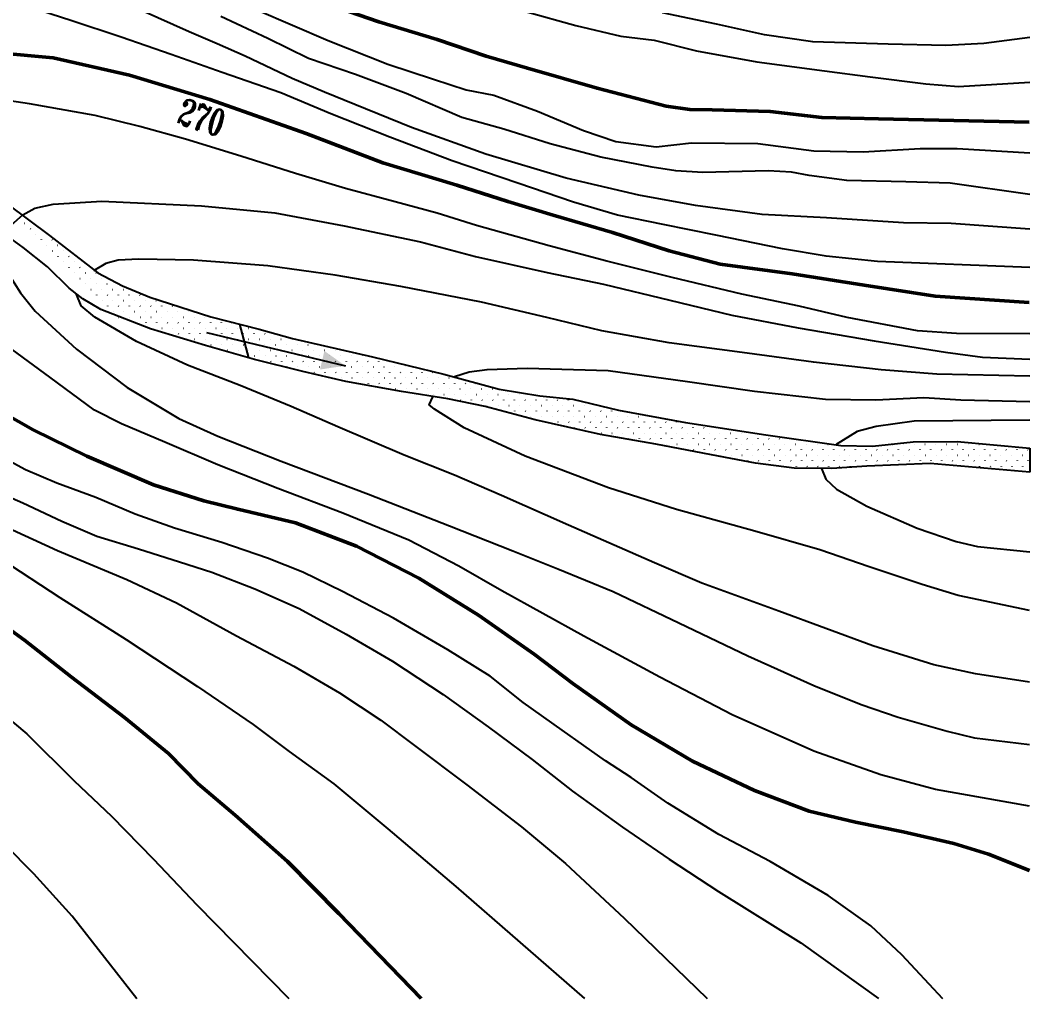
# Model space of a CAD drawing. Header units: millimetres. Extents: x 2268 to 10992, y 389 to 3530.
# Drawn here: x 2819.6 to 3118.2, y 1040.2 to 1329.6 of the extents above; entities that cross this region are included whole.
import ezdxf
from ezdxf.enums import TextEntityAlignment as Align

# ---------------------------------------------------------------- set-up
doc = ezdxf.new("R2010")
doc.units = ezdxf.units.MM
doc.layers.get('0').update_dxf_attribs({"true_color": 0xd9d9d9})
doc.layers.add('fiume', color=4, linetype='Continuous')
doc.layers.add('linee rosse', color=7, linetype='Continuous', lineweight=50, true_color=0xffc2c2)
doc.styles.add('TRIPLEX', font='romant', dxfattribs={"width": 0.86, "height": 10})

# ---------------------------------------------------------------- blocks, each defined once
blk = doc.blocks.new('B01C419F8')
at = {"layer": 'fiume', "linetype": 'Continuous'}
for p, q in [((362.39, 296.77), (362.41, 296.79)), ((363.55, 296.8), (363.57, 296.82)), ((364.71, 296.83), (364.73, 296.84)), ((362.39, 295.64), (362.41, 295.66)), ((362.97, 296.22), (362.99, 296.24)), ((363.55, 295.67), (363.57, 295.68)), ((364.13, 296.25), (364.15, 296.26)), ((362.39, 294.51), (362.41, 294.52)), ((362.97, 295.09), (362.99, 295.1)), ((363.55, 294.54), (363.57, 294.55)), ((364.13, 295.12), (364.15, 295.13)), ((362.97, 293.96), (362.99, 293.97)), ((364.13, 293.99), (364.15, 294)), ((361.81, 292.8), (361.83, 292.81)), ((362.39, 293.38), (362.41, 293.39)), ((362.97, 292.83), (362.99, 292.84)), ((363.55, 293.41), (363.57, 293.42)), ((364.13, 292.86), (364.15, 292.87)), ((361.81, 291.67), (361.83, 291.68)), ((362.39, 292.25), (362.41, 292.26)), ((362.97, 291.7), (362.99, 291.71)), ((363.55, 292.28), (363.57, 292.29)), ((364.13, 291.72), (364.15, 291.74)), ((361.81, 290.54), (361.83, 290.55)), ((362.39, 291.12), (362.41, 291.13)), ((362.97, 290.56), (362.99, 290.58)), ((363.55, 291.14), (363.57, 291.16)), ((361.81, 289.4), (361.83, 289.42)), ((362.39, 289.98), (362.41, 290)), ((362.97, 289.43), (362.99, 289.45)), ((363.55, 290.01), (363.57, 290.03)), ((361.81, 288.27), (361.83, 288.29)), ((362.39, 288.85), (362.41, 288.87)), ((362.97, 288.3), (362.99, 288.32)), ((363.55, 288.88), (363.57, 288.9)), ((361.81, 287.14), (361.83, 287.16)), ((362.39, 287.72), (362.41, 287.74)), ((362.97, 287.17), (362.99, 287.18)), ((363.55, 287.75), (363.57, 287.76)), ((362.39, 286.59), (362.41, 286.6)), ((362.97, 286.04), (362.99, 286.05)), ((363.55, 286.62), (363.57, 286.63)), ((361.81, 286.01), (361.83, 286.02)), ((362.39, 285.46), (362.41, 285.47)), ((363.55, 285.49), (363.57, 285.5)), ((361.81, 284.88), (361.83, 284.89)), ((362.39, 284.33), (362.41, 284.34)), ((362.97, 284.91), (362.99, 284.92)), ((363.55, 284.36), (363.57, 284.37)), ((361.81, 283.75), (361.83, 283.76)), ((362.39, 283.2), (362.41, 283.21)), ((362.97, 283.78), (362.99, 283.79)), ((363.55, 283.22), (363.57, 283.24)), ((361.81, 282.62), (361.83, 282.63)), ((362.39, 282.06), (362.41, 282.08)), ((362.97, 282.64), (362.99, 282.66)), ((363.55, 282.09), (363.57, 282.11)), ((362.39, 280.93), (362.41, 280.95)), ((362.97, 281.51), (362.99, 281.53)), ((363.55, 280.96), (363.57, 280.98)), ((362.39, 279.8), (362.41, 279.82)), ((362.97, 280.38), (362.99, 280.4)), ((363.55, 279.83), (363.57, 279.84)), ((362.39, 278.67), (362.41, 278.68)), ((362.97, 279.25), (362.99, 279.26)), ((363.55, 278.7), (363.57, 278.71)), ((364.13, 279.28), (364.15, 279.29)), ((362.97, 278.12), (362.99, 278.13)), ((363.55, 277.57), (363.57, 277.58)), ((364.13, 278.15), (364.15, 278.16)), ((362.39, 277.54), (362.41, 277.55)), ((362.97, 276.99), (362.99, 277)), ((364.13, 277.02), (364.15, 277.03)), ((361.81, 275.83), (361.83, 275.84)), ((362.39, 276.41), (362.41, 276.42)), ((362.97, 275.86), (362.99, 275.87)), ((363.55, 276.44), (363.57, 276.45)), ((364.13, 275.88), (364.15, 275.9)), ((361.81, 274.7), (361.83, 274.71)), ((362.39, 275.28), (362.41, 275.29)), ((362.97, 274.73), (362.99, 274.74)), ((363.55, 275.3), (363.57, 275.32)), ((364.13, 274.75), (364.15, 274.77)), ((361.81, 273.57), (361.83, 273.58)), ((362.39, 274.15), (362.41, 274.16)), ((362.97, 273.59), (362.99, 273.61)), ((363.55, 274.17), (363.57, 274.19)), ((364.13, 273.62), (364.15, 273.64)), ((361.81, 272.43), (361.83, 272.45)), ((362.39, 273.01), (362.41, 273.03)), ((362.97, 272.46), (362.99, 272.48)), ((363.55, 273.04), (363.57, 273.06)), ((364.13, 272.49), (364.15, 272.5)), ((361.23, 271.85), (361.25, 271.87)), ((361.81, 271.3), (361.83, 271.32)), ((362.39, 271.88), (362.41, 271.9)), ((362.97, 271.33), (362.99, 271.35)), ((363.55, 271.91), (363.57, 271.92)), ((364.13, 271.36), (364.15, 271.37)), ((361.23, 270.72), (361.25, 270.74)), ((361.81, 270.17), (361.83, 270.19)), ((362.39, 270.75), (362.41, 270.77)), ((362.97, 270.2), (362.99, 270.21)), ((363.55, 270.78), (363.57, 270.79)), ((361.23, 269.59), (361.25, 269.61)), ((362.39, 269.62), (362.41, 269.63)), ((362.97, 269.07), (362.99, 269.08)), ((363.55, 269.65), (363.57, 269.66)), ((361.23, 268.46), (361.25, 268.47)), ((361.81, 269.04), (361.83, 269.05)), ((362.39, 268.49), (362.41, 268.5)), ((363.55, 268.52), (363.57, 268.53)), ((360.65, 267.88), (360.67, 267.89)), ((361.23, 267.33), (361.25, 267.34)), ((361.81, 267.91), (361.83, 267.92)), ((362.39, 267.36), (362.41, 267.37)), ((362.97, 267.94), (362.99, 267.95)), ((363.55, 267.39), (363.57, 267.4)), ((360.65, 266.75), (360.67, 266.76)), ((361.23, 266.2), (361.25, 266.21)), ((361.81, 266.78), (361.83, 266.79)), ((362.39, 266.23), (362.41, 266.24)), ((362.97, 266.81), (362.99, 266.82)), ((360.65, 265.62), (360.67, 265.63)), ((361.23, 265.07), (361.25, 265.08)), ((361.81, 265.65), (361.83, 265.66)), ((362.39, 265.09), (362.41, 265.11)), ((362.97, 265.67), (362.99, 265.69)), ((360.07, 263.91), (360.09, 263.92)), ((360.65, 264.49), (360.67, 264.5)), ((361.23, 263.93), (361.25, 263.95)), ((361.81, 264.51), (361.83, 264.53)), ((362.39, 263.96), (362.41, 263.98)), ((362.97, 264.54), (362.99, 264.56)), ((360.07, 262.78), (360.09, 262.79)), ((360.65, 263.35), (360.67, 263.37)), ((361.23, 262.8), (361.25, 262.82)), ((361.81, 263.38), (361.83, 263.4)), ((362.39, 262.83), (362.41, 262.85)), ((360.65, 262.22), (360.67, 262.24)), ((361.23, 261.67), (361.25, 261.69)), ((361.81, 262.25), (361.83, 262.27)), ((362.39, 261.7), (362.41, 261.71)), ((360.07, 261.64), (360.09, 261.66)), ((360.65, 261.09), (360.67, 261.11)), ((361.81, 261.12), (361.83, 261.13)), ((359.49, 259.93), (359.51, 259.95)), ((360.07, 260.51), (360.09, 260.53)), ((360.65, 259.96), (360.67, 259.97)), ((361.23, 260.54), (361.25, 260.55)), ((361.81, 259.99), (361.83, 260)), ((359.49, 258.8), (359.51, 258.82)), ((360.07, 259.38), (360.09, 259.4)), ((360.65, 258.83), (360.67, 258.84)), ((361.23, 259.41), (361.25, 259.42)), ((361.81, 258.86), (361.83, 258.87)), ((359.49, 257.67), (359.51, 257.68)), ((360.07, 258.25), (360.09, 258.26)), ((360.65, 257.7), (360.67, 257.71)), ((361.23, 258.28), (361.25, 258.29)), ((358.91, 257.09), (358.93, 257.1)), ((359.49, 256.54), (359.51, 256.55)), ((360.07, 257.12), (360.09, 257.13)), ((360.65, 256.57), (360.67, 256.58)), ((361.23, 257.15), (361.25, 257.16)), ((358.91, 255.96), (358.93, 255.97)), ((359.49, 255.41), (359.51, 255.42)), ((360.07, 255.99), (360.09, 256)), ((360.65, 255.44), (360.67, 255.45)), ((361.23, 256.02), (361.25, 256.03)), ((358.33, 254.25), (358.35, 254.26)), ((358.91, 254.83), (358.93, 254.84)), ((359.49, 254.28), (359.51, 254.29)), ((360.07, 254.86), (360.09, 254.87)), ((360.65, 254.3), (360.67, 254.32)), ((361.23, 254.88), (361.25, 254.9)), ((358.91, 253.7), (358.93, 253.71)), ((360.07, 253.72), (360.09, 253.74)), ((358.33, 253.12), (358.35, 253.13)), ((358.91, 252.56), (358.93, 252.58)), ((359.49, 253.14), (359.51, 253.16)), ((360.07, 252.59), (360.09, 252.61)), ((360.65, 253.17), (360.67, 253.19)), ((357.75, 251.4), (357.77, 251.42)), ((358.33, 251.98), (358.35, 252)), ((358.91, 251.43), (358.93, 251.45)), ((359.49, 252.01), (359.51, 252.03)), ((360.07, 251.46), (360.09, 251.48)), ((360.65, 252.04), (360.67, 252.06)), ((357.75, 250.27), (357.77, 250.29)), ((358.33, 250.85), (358.35, 250.87)), ((358.91, 250.3), (358.93, 250.32)), ((359.49, 250.88), (359.51, 250.9)), ((360.07, 250.33), (360.09, 250.34)), ((357.75, 249.14), (357.77, 249.16)), ((358.33, 249.72), (358.35, 249.74)), ((358.91, 249.17), (358.93, 249.18)), ((359.49, 249.75), (359.51, 249.76)), ((360.07, 249.2), (360.09, 249.21)), ((357.17, 248.56), (357.19, 248.58)), ((357.75, 248.01), (357.77, 248.02)), ((358.33, 248.59), (358.35, 248.6)), ((358.91, 248.04), (358.93, 248.05)), ((359.49, 248.62), (359.51, 248.63)), ((357.17, 247.43), (357.19, 247.44)), ((357.75, 246.88), (357.77, 246.89)), ((358.33, 247.46), (358.35, 247.47)), ((358.91, 246.91), (358.93, 246.92)), ((359.49, 247.49), (359.51, 247.5)), ((357.17, 246.3), (357.19, 246.31)), ((358.33, 246.33), (358.35, 246.34)), ((358.91, 245.78), (358.93, 245.79)), ((359.49, 246.36), (359.51, 246.37)), ((357.17, 245.17), (357.19, 245.18)), ((357.75, 245.75), (357.77, 245.76)), ((358.33, 245.2), (358.35, 245.21)), ((357.17, 244.04), (357.19, 244.05)), ((357.75, 244.62), (357.77, 244.63)), ((358.33, 244.06), (358.35, 244.08)), ((358.91, 244.64), (358.93, 244.66)), ((356.59, 243.46), (356.61, 243.47)), ((357.17, 242.91), (357.19, 242.92)), ((357.75, 243.49), (357.77, 243.5)), ((358.33, 242.93), (358.35, 242.95)), ((356.59, 242.33), (356.61, 242.34)), ((357.17, 241.77), (357.19, 241.79)), ((357.75, 242.35), (357.77, 242.37)), ((358.33, 241.8), (358.35, 241.82)), ((356.01, 240.61), (356.03, 240.63)), ((356.59, 241.19), (356.61, 241.21)), ((357.17, 240.64), (357.19, 240.66)), ((357.75, 241.22), (357.77, 241.24)), ((356.01, 239.48), (356.03, 239.5)), ((356.59, 240.06), (356.61, 240.08)), ((357.17, 239.51), (357.19, 239.53)), ((357.75, 240.09), (357.77, 240.11)), ((355.43, 238.9), (355.45, 238.92)), ((356.01, 238.35), (356.03, 238.37)), ((356.59, 238.93), (356.61, 238.95)), ((357.17, 238.38), (357.19, 238.39)), ((355.43, 237.77), (355.45, 237.79)), ((356.59, 237.8), (356.61, 237.81)), ((355.43, 236.64), (355.45, 236.65)), ((356.01, 237.22), (356.03, 237.23)), ((356.59, 236.67), (356.61, 236.68)), ((357.17, 237.25), (357.19, 237.26)), ((354.85, 236.06), (354.87, 236.07)), ((355.43, 235.51), (355.45, 235.52)), ((356.01, 236.09), (356.03, 236.1)), ((356.59, 235.54), (356.61, 235.55)), ((354.27, 234.35), (354.29, 234.36)), ((354.85, 234.93), (354.87, 234.94)), ((355.43, 234.38), (355.45, 234.39)), ((356.01, 234.96), (356.03, 234.97)), ((356.59, 234.41), (356.61, 234.42)), ((354.27, 233.22), (354.29, 233.23)), ((354.85, 233.8), (354.87, 233.81)), ((355.43, 233.25), (355.45, 233.26)), ((356.01, 233.83), (356.03, 233.84)), ((356.59, 233.27), (356.61, 233.29)), ((354.27, 232.09), (354.29, 232.1)), ((354.85, 232.67), (354.87, 232.68)), ((355.43, 232.11), (355.45, 232.13)), ((356.01, 232.69), (356.03, 232.71)), ((353.69, 231.51), (353.71, 231.52)), ((354.27, 230.96), (354.29, 230.97)), ((354.85, 231.54), (354.87, 231.55)), ((355.43, 230.98), (355.45, 231)), ((356.01, 231.56), (356.03, 231.58)), ((353.69, 230.38), (353.71, 230.39)), ((354.85, 230.4), (354.87, 230.42)), ((356.01, 230.43), (356.03, 230.45)), ((353.11, 229.8), (353.13, 229.81)), ((353.69, 229.24), (353.71, 229.26)), ((354.27, 229.82), (354.29, 229.84)), ((354.85, 229.27), (354.87, 229.29)), ((355.43, 229.85), (355.45, 229.87)), ((353.11, 228.66), (353.13, 228.68)), ((353.69, 228.11), (353.71, 228.13)), ((354.27, 228.69), (354.29, 228.71)), ((354.85, 228.14), (354.87, 228.16)), ((355.43, 228.72), (355.45, 228.73)), ((352.54, 226.95), (352.55, 226.97)), ((353.11, 227.53), (353.13, 227.55)), ((353.69, 226.98), (353.71, 227)), ((354.27, 227.56), (354.29, 227.58)), ((354.85, 227.01), (354.87, 227.02)), ((355.43, 227.59), (355.45, 227.6)), ((352.54, 225.82), (352.55, 225.84)), ((353.11, 226.4), (353.13, 226.42)), ((353.69, 225.85), (353.71, 225.86)), ((354.27, 226.43), (354.29, 226.44)), ((354.85, 225.88), (354.87, 225.89)), ((355.43, 226.46), (355.45, 226.47)), ((352.54, 224.69), (352.55, 224.7)), ((353.11, 225.27), (353.13, 225.28)), ((353.69, 224.72), (353.71, 224.73)), ((354.27, 225.3), (354.29, 225.31)), ((354.85, 224.75), (354.87, 224.76)), ((351.96, 224.11), (351.97, 224.12)), ((352.54, 223.56), (352.55, 223.57)), ((353.11, 224.14), (353.13, 224.15)), ((353.69, 223.59), (353.71, 223.6)), ((354.27, 224.17), (354.29, 224.18)), ((354.85, 223.62), (354.87, 223.63)), ((351.96, 222.98), (351.97, 222.99)), ((353.11, 223.01), (353.13, 223.02)), ((353.69, 222.46), (353.71, 222.47)), ((354.27, 223.04), (354.29, 223.05)), ((351.38, 222.4), (351.39, 222.41)), ((351.96, 221.85), (351.97, 221.86)), ((352.54, 222.43), (352.55, 222.44)), ((353.11, 221.88), (353.13, 221.89)), ((354.27, 221.9), (354.29, 221.92)), ((351.38, 221.27), (351.39, 221.28)), ((351.96, 220.72), (351.97, 220.73)), ((352.54, 221.3), (352.55, 221.31)), ((353.11, 220.74), (353.13, 220.76)), ((353.69, 221.32), (353.71, 221.34)), ((350.8, 219.56), (350.81, 219.57)), ((351.38, 220.14), (351.39, 220.15)), ((351.96, 219.58), (351.97, 219.6)), ((352.54, 220.16), (352.55, 220.18)), ((353.11, 219.61), (353.13, 219.63)), ((353.69, 220.19), (353.71, 220.21)), ((350.8, 218.43), (350.81, 218.44)), ((351.38, 219.01), (351.39, 219.02)), ((351.96, 218.45), (351.97, 218.47)), ((352.54, 219.03), (352.55, 219.05)), ((353.11, 218.48), (353.13, 218.5)), ((353.69, 219.06), (353.71, 219.08)), ((350.8, 217.29), (350.81, 217.31)), ((351.38, 217.87), (351.39, 217.89)), ((351.96, 217.32), (351.97, 217.34)), ((352.54, 217.9), (352.55, 217.92)), ((353.11, 217.35), (353.13, 217.36)), ((350.22, 216.71), (350.23, 216.73)), ((350.8, 216.16), (350.81, 216.18)), ((351.38, 216.74), (351.39, 216.76)), ((351.96, 216.19), (351.97, 216.2)), ((352.54, 216.77), (352.55, 216.78)), ((350.22, 215.58), (350.23, 215.6)), ((351.38, 215.61), (351.39, 215.63)), ((351.96, 215.06), (351.97, 215.07)), ((352.54, 215.64), (352.55, 215.65)), ((349.64, 215), (349.65, 215.02)), ((350.22, 214.45), (350.23, 214.47)), ((350.8, 215.03), (350.81, 215.05)), ((351.38, 214.48), (351.39, 214.49)), ((352.54, 214.51), (352.55, 214.52)), ((349.06, 213.29), (349.07, 213.31)), ((349.64, 213.87), (349.65, 213.89)), ((350.22, 213.32), (350.23, 213.33)), ((350.8, 213.9), (350.81, 213.91)), ((351.38, 213.35), (351.39, 213.36)), ((351.96, 213.93), (351.97, 213.94)), ((349.06, 212.16), (349.07, 212.17)), ((349.64, 212.74), (349.65, 212.75)), ((350.22, 212.19), (350.23, 212.2)), ((350.8, 212.77), (350.81, 212.78)), ((351.38, 212.22), (351.39, 212.23)), ((351.96, 212.8), (351.97, 212.81)), ((349.06, 211.03), (349.07, 211.04)), ((349.64, 211.61), (349.65, 211.62)), ((350.22, 211.06), (350.23, 211.07)), ((350.8, 211.64), (350.81, 211.65)), ((351.38, 211.09), (351.39, 211.1)), ((348.48, 210.45), (348.49, 210.46)), ((349.06, 209.9), (349.07, 209.91)), ((349.64, 210.48), (349.65, 210.49)), ((350.22, 209.93), (350.23, 209.94)), ((350.8, 210.51), (350.81, 210.52)), ((347.9, 208.74), (347.91, 208.75)), ((348.48, 209.32), (348.49, 209.33)), ((349.06, 208.77), (349.07, 208.78)), ((349.64, 209.35), (349.65, 209.36)), ((350.22, 208.79), (350.23, 208.81)), ((350.8, 209.37), (350.81, 209.39)), ((348.48, 208.19), (348.49, 208.2)), ((349.06, 207.63), (349.07, 207.65)), ((349.64, 208.21), (349.65, 208.23)), ((350.22, 207.66), (350.23, 207.68)), ((350.8, 208.24), (350.81, 208.25)), ((347.32, 207.03), (347.33, 207.04)), ((347.9, 207.61), (347.91, 207.62)), ((348.48, 207.06), (348.49, 207.07)), ((349.64, 207.08), (349.65, 207.1)), ((347.32, 205.9), (347.33, 205.91)), ((347.9, 206.48), (347.91, 206.49)), ((348.48, 205.92), (348.49, 205.94)), ((349.06, 206.5), (349.07, 206.52)), ((349.64, 205.95), (349.65, 205.97)), ((350.22, 206.53), (350.23, 206.55)), ((346.74, 205.32), (346.75, 205.33)), ((347.32, 204.76), (347.33, 204.78)), ((347.9, 205.34), (347.91, 205.36)), ((348.48, 204.79), (348.49, 204.81)), ((349.06, 205.37), (349.07, 205.39)), ((349.64, 204.82), (349.65, 204.83)), ((346.16, 203.6), (346.17, 203.62)), ((346.74, 204.18), (346.75, 204.2)), ((347.32, 203.63), (347.33, 203.65)), ((347.9, 204.21), (347.91, 204.23)), ((348.48, 203.66), (348.49, 203.68)), ((349.06, 204.24), (349.07, 204.25)), ((346.16, 202.47), (346.17, 202.49)), ((346.74, 203.05), (346.75, 203.07)), ((347.32, 202.5), (347.33, 202.52)), ((347.9, 203.08), (347.91, 203.1)), ((348.48, 202.53), (348.49, 202.54)), ((349.06, 203.11), (349.07, 203.12)), ((345, 201.31), (345.01, 201.33)), ((345.58, 201.89), (345.59, 201.91)), ((346.16, 201.34), (346.17, 201.36)), ((346.74, 201.92), (346.75, 201.94)), ((347.32, 201.37), (347.33, 201.38)), ((347.9, 201.95), (347.91, 201.96)), ((348.48, 201.4), (348.49, 201.41)), ((345.58, 200.76), (345.59, 200.78)), ((346.16, 200.21), (346.17, 200.22)), ((346.74, 200.79), (346.75, 200.8)), ((347.32, 200.24), (347.33, 200.25)), ((347.9, 200.82), (347.91, 200.83)), ((344.42, 199.6), (344.43, 199.62)), ((345, 200.18), (345.01, 200.2)), ((345.58, 199.63), (345.59, 199.64)), ((346.74, 199.66), (346.75, 199.67)), ((343.84, 199.02), (343.85, 199.04)), ((344.42, 198.47), (344.43, 198.48)), ((345, 199.05), (345.01, 199.06)), ((345.58, 198.5), (345.59, 198.51)), ((346.16, 199.08), (346.17, 199.09)), ((343.26, 197.31), (343.27, 197.33)), ((343.84, 197.89), (343.85, 197.91)), ((344.42, 197.34), (344.43, 197.35)), ((345, 197.92), (345.01, 197.93)), ((342.1, 196.15), (342.11, 196.17)), ((342.68, 196.73), (342.69, 196.75)), ((343.26, 196.18), (343.27, 196.19)), ((343.84, 196.76), (343.85, 196.77)), ((340.94, 194.99), (340.95, 195.01)), ((341.52, 195.57), (341.53, 195.59)), ((342.1, 195.02), (342.11, 195.03)), ((342.68, 195.6), (342.69, 195.61)), ((340.36, 194.41), (340.37, 194.43)), ((340.94, 193.86), (340.95, 193.87)), ((341.52, 194.44), (341.53, 194.45)), ((339.78, 193.83), (339.79, 193.85)), ((340.36, 193.28), (340.37, 193.29)), ((339.2, 192.12), (339.21, 192.14)), ((339.78, 192.7), (339.79, 192.71)), ((338.62, 191.54), (338.63, 191.56))]:
    blk.add_line(p, q, dxfattribs=at)

msp = doc.modelspace()

# ---------------------------------------------------------------- linework, layer by layer
at = {"ltscale": 0.5, "transparency": 33554687}
msp.add_line((2884.42457, 1239.74616), (2887.11201, 1229.7679), dxfattribs=at)
at = {"transparency": 33554687}
for p, q in [((2874.63255, 1237.29947), (2915.736, 1227.40263)), ((3118.15787, 1203.08967), (3118.15787, 1195.91585))]:
    msp.add_line(p, q, dxfattribs=at)
at = {"transparency": 33554687, "flags": 128}
for points in [[(3118.15787, 1256.46058), (3073.06906, 1258.29123), (3057.95189, 1259.87623), (3044.98215, 1261.97252), (3025.34858, 1265.99468), (3009.70308, 1269.23285), (2996.23908, 1271.92565), (2983.21821, 1275.84555), (2966.75465, 1281.43566), (2947.35968, 1288.04836), (2928.88504, 1295.00191), (2911.46706, 1301.92138), (2896.60554, 1308.12504), (2879.28983, 1314.19236), (2864.1897, 1319.50979), (2849.39636, 1324.58861), (2834.50075, 1329.56517), (2819.84374, 1334.23496)], [(3118.15787, 1267.85437), (3094.86408, 1269.47655), (3080.75546, 1269.67711), (3058.00302, 1271.20984), (3039.01709, 1272.19834), (3019.24717, 1274.78888), (3002.54501, 1277.82254), (2981.0367, 1282.86728), (2957.27872, 1289.99126), (2935.25913, 1297.89923), (2918.48879, 1304.64826), (2909.52416, 1308.32956), (2900.04823, 1312.3858), (2886.14112, 1318.96441), (2877.79004, 1322.61162), (2869.5753, 1326.15657), (2855.60002, 1332.39431)], [(2889.57676, 1332.65307), (2910.63681, 1323.60303), (2928.26057, 1316.62838), (2941.8016, 1312.13738), (2951.43002, 1309.00729), (2959.66351, 1307.47627), (2972.55811, 1302.71309), (2986.20121, 1296.99728), (2995.69355, 1293.76513), (3007.63551, 1292.20008), (3018.14853, 1293.32283), (3037.67755, 1293.15272), (3054.28063, 1290.97526), (3068.84234, 1290.66906), (3085.7176, 1291.6217), (3096.65741, 1291.65147), (3118.11932, 1290.4309)], [(2969.01975, 1332.14273), (2983.88767, 1328.09402), (2997.15652, 1324.92991), (3007.05713, 1323.67107), (3019.6115, 1320.54099), (3037.47342, 1317.27481), (3057.47876, 1314.68908), (3070.98577, 1312.81783), (3087.43574, 1310.77647), (3097.06355, 1309.96843), (3118.11932, 1311.25279)], [(3118.11932, 1324.47384), (3104.56411, 1322.74718), (3093.36784, 1322.11707), (3076.24228, 1322.48028), (3053.9404, 1323.2628), (3039.68489, 1325.30416), (3025.53145, 1328.40023), (3009.50676, 1331.76848)], [(3118.15787, 1278.04881), (3094.5592, 1281.38114), (3081.44775, 1281.85718), (3064.01112, 1282.16339), (3052.91972, 1283.72843), (3047.67172, 1284.63854), (3040.7396, 1285.08934), (3021.44873, 1284.54498), (3013.50443, 1285.02129), (3006.47874, 1286.11002), (2991.2706, 1289.13804), (2976.30061, 1293.08467), (2962.55544, 1297.40555), (2950.13716, 1300.84185), (2933.67017, 1307.95259), (2918.73421, 1313.56633), (2904.85295, 1318.29549), (2892.84294, 1324.21544), (2878.89363, 1330.71377)], [(3118.15787, 1236.88519), (3096.4576, 1236.9917), (3084.91396, 1237.73734), (3064.10442, 1241.65723), (3049.95871, 1245.06584), (3032.98385, 1248.54262), (3012.39588, 1253.55327), (2993.035, 1258.3594), (2976.02605, 1262.85876), (2954.51775, 1268.85791), (2942.92849, 1272.5392), (2930.453, 1275.87963), (2915.79599, 1279.8677), (2901.00264, 1284.29889), (2884.84585, 1289.44588), (2868.45046, 1294.45653), (2854.9183, 1298.17191), (2841.76108, 1301.41009), (2822.33203, 1304.85278), (2803.78921, 1307.61375), (2782.7922, 1308.63633), (2763.38019, 1306.62526), (2753.0159, 1304.60566), (2737.73044, 1300.28525)], [(2820.35504, 1272.062), (2823.85525, 1273.98013), (2829.33671, 1275.21283), (2843.73807, 1276.10119), (2873.18842, 1274.68662), (2894.90124, 1272.64146), (2915.38696, 1268.82382), (2937.95193, 1264.08586), (2954.21098, 1259.72284), (2975.37842, 1254.98488), (2992.11467, 1251.54219), (3011.68007, 1246.83831), (3030.05245, 1242.37304), (3049.61785, 1238.62357), (3072.14873, 1234.77185), (3093.248, 1231.39733), (3104.13336, 1229.96146), (3118.15787, 1229.31808)], [(2820.35504, 1272.062), (2812.23243, 1264.99207), (2812.68993, 1261.79996), (2815.88976, 1254.89967), (2819.63923, 1248.94952), (2824.00224, 1243.60014), (2836.23914, 1232.35174), (2851.20292, 1221.00108), (2866.50756, 1211.79785), (2877.99456, 1206.5486), (2896.7078, 1199.18601), (2922.57912, 1189.40331), (2946.54162, 1180.09782), (2965.22077, 1172.63297), (2978.58251, 1167.38372), (2994.90973, 1160.66876), (3014.33878, 1151.39736), (3034.75633, 1141.64874), (3054.32172, 1132.85454), (3068.29701, 1127.23034), (3079.27272, 1123.51496), (3093.67408, 1119.30533), (3101.76212, 1117.38586), (3118.0887, 1115.40248)], [(3118.15787, 1195.91585), (3088.72472, 1198.50488), (3069.97423, 1197.6957), (3059.56805, 1197.0612), (3048.42872, 1197.17469), (3037.00986, 1198.57813), (3026.07581, 1200.64501), (3007.60149, 1204.21739), (2991.16853, 1207.04128), (2971.87766, 1211.46423), (2957.04377, 1215.34281), (2946.08846, 1217.58831), (2932.30927, 1219.79979), (2915.8763, 1222.75976), (2903.15182, 1225.68571), (2888.89631, 1229.2581), (2874.36862, 1233.40886), (2858.07174, 1238.30813), (2843.40796, 1244.02395), (2838.10468, 1247.16679), (2834.05172, 1250.38619), (2827.65546, 1256.64637), (2820.47667, 1262.43022), (2812.75352, 1267.87385)], [(3118.15787, 1224.37807), (3090.66723, 1224.89785), (3074.17685, 1226.19921), (3054.21947, 1228.46593), (3034.5859, 1231.15873), (3011.54372, 1234.1583), (2991.60338, 1237.73734), (2975.34433, 1241.69132), (2956.01754, 1246.19068), (2932.12321, 1250.86047), (2912.69416, 1254.23499), (2892.85608, 1256.96187), (2870.83648, 1258.66618), (2854.64561, 1258.97295), (2848.5442, 1258.61505), (2844.89273, 1257.68833), (2841.2157, 1255.49617)], [(3118.0887, 1133.80895), (3102.13015, 1136.26341), (3089.734, 1138.94955), (3071.68857, 1144.5631), (3043.92548, 1154.87413), (3021.15599, 1163.12296), (3007.14662, 1169.12211), (2981.71843, 1180.30233), (2961.94851, 1189.02836), (2947.97323, 1195.02751), (2933.1458, 1200.95848), (2913.47814, 1209.37774), (2899.67329, 1215.3428), (2884.64134, 1221.54646), (2869.02992, 1227.57969), (2853.9298, 1234.63551), (2841.62473, 1241.79358), (2837.63667, 1245.11697), (2836.10279, 1248.74713)], [(3118.0887, 1097.20053), (3090.22612, 1102.11744), (3074.09164, 1106.47193), (3054.25355, 1113.3914), (3030.12062, 1124.1626), (3008.78275, 1135.34282), (2986.25187, 1147.44337), (2962.05077, 1160.80511), (2949.30259, 1168.13361), (2934.50924, 1175.87114), (2914.94384, 1183.77911), (2895.78748, 1191.07353), (2878.02864, 1198.16343), (2862.31497, 1204.84429), (2849.5327, 1210.22989), (2841.59065, 1214.32022), (2828.33117, 1224.06883), (2812.27664, 1235.79443)], [(2947.97323, 1224.20517), (2952.36554, 1225.624), (2957.64941, 1226.35259), (2969.5497, 1226.65937), (2993.44403, 1225.97765), (3016.89523, 1222.80764), (3036.73332, 1219.87624), (3057.69624, 1217.52431), (3072.59185, 1217.35388), (3086.80574, 1218.06968), (3097.80613, 1217.37944), (3118.15787, 1216.84258)], [(3118.0887, 1155.07865), (3096.93468, 1159.48853), (3086.34557, 1162.74801), (3070.64895, 1167.96318), (3056.02603, 1172.93974), (3036.83558, 1178.46169), (3013.69115, 1184.86986), (2993.5122, 1191.34621), (2968.90207, 1200.71988), (2950.83646, 1209.10505), (2942.07634, 1214.5929), (2940.53821, 1215.82), (2941.63322, 1218.2742)], [(3118.15787, 1211.32064), (3083.92546, 1211.04795), (3072.72819, 1209.49704), (3067.104, 1207.93547), (3060.86625, 1204.16257)], [(3092.41547, 1040.19364), (3080.29346, 1053.2381), (3071.1073, 1061.7662), (3058.48022, 1070.74975), (3041.36902, 1080.83922), (3026.23481, 1088.74719), (3011.06652, 1098.08676), (3000.29533, 1105.65387), (2992.69414, 1110.52818), (2979.87778, 1119.66324), (2968.28852, 1127.80981), (2958.57399, 1135.6496), (2945.99624, 1143.38713), (2930.00988, 1152.79488), (2914.90976, 1160.66876), (2903.15007, 1166.36114), (2892.71973, 1170.48555), (2879.18757, 1175.15534), (2865.1782, 1179.38201), (2853.55485, 1183.54051), (2841.89742, 1188.4489), (2830.41042, 1192.70966), (2821.10493, 1196.66364), (2808.49309, 1203.41268)], [(3056.5714, 1197.0045), (3057.81555, 1193.86858), (3061.00259, 1190.93718), (3069.93314, 1185.89245), (3084.82874, 1179.34792), (3096.34983, 1175.41098), (3102.68044, 1174.00658), (3118.15787, 1172.35642)], [(2810.81094, 1190.97127), (2820.38912, 1186.88094), (2831.84204, 1181.42717), (2842.23828, 1177.06416), (2854.54335, 1173.31469), (2866.67799, 1169.39479), (2876.25617, 1166.36114), (2889.00435, 1161.45274), (2902.0934, 1155.62403), (2916.00051, 1148.05692), (2929.7031, 1140.01261), (2944.70097, 1130.16174), (2957.99453, 1120.58356), (2970.94723, 1110.93721), (2982.87735, 1101.63171), (2997.70479, 1090.99687), (3011.54372, 1081.52094), (3026.06438, 1071.97685), (3050.48704, 1056.79151), (3073.3607, 1040.27833)], [(2813.64008, 1180.57502), (2830.58085, 1172.76931), (2851.13474, 1164.21371), (2865.75766, 1157.32833), (2883.58467, 1147.51155), (2900.52544, 1138.54691), (2913.98943, 1130.70712), (2926.26041, 1122.62873), (2936.14537, 1115.09571), (2951.65452, 1103.47236), (2967.8454, 1091.09912), (2980.86627, 1080.25976), (2998.18199, 1064.08592), (3022.69118, 1040.27833)], [(2813.87868, 1170.3492), (2831.33075, 1158.8622), (2850.89614, 1146.42079), (2871.99541, 1132.54777), (2888.45898, 1121.29937), (2899.12791, 1113.35732), (2912.28513, 1103.74505), (2928.30558, 1090.48557), (2948.41635, 1073.39142), (2986.4223, 1040.32488)], [(2809.27707, 1128.69604), (2821.51396, 1118.57248), (2835.55742, 1104.63129), (2846.53313, 1094.23504), (2859.00862, 1081.45277), (2871.82498, 1068.02286), (2899.0065, 1040.32488)], [(2854.10023, 1040.22157), (2834.94387, 1064.6457), (2823.55912, 1077.19201), (2806.48201, 1094.37138)]]:
    msp.add_lwpolyline(points, dxfattribs=at)
at = {"transparency": 33554687}
msp.add_lwpolyline([(2809.52136, 1279.84984), (2828.19982, 1265.93456), (2842.5574, 1254.94523), (2849.78297, 1251.02411), (2857.90163, 1247.66437), (2875.96768, 1241.88052), (2890.25721, 1238.27411), (2900.1238, 1235.51827), (2923.76957, 1230.07464), (2944.82962, 1224.90319), (2961.26258, 1220.51426), (2973.23857, 1218.4729), (2983.0371, 1217.52027), (2996.47607, 1214.32213), (3016.34532, 1210.61366), (3040.05914, 1206.93921), (3062.30998, 1203.87717), (3071.59818, 1203.60498), (3083.62627, 1204.96589), (3096.67114, 1204.98653), (3118.15787, 1203.08967)], dxfattribs=at)
msp.add_solid([(2915.736, 1227.40263), (2909.54522, 1231.79233), (2908.22564, 1226.31187)], dxfattribs=at)
at = {"layer": 'linee rosse', "transparency": 33554687, "flags": 128}
for points in [[(3117.98255, 1299.44501), (3073.41839, 1300.43357), (3056.69624, 1300.87587), (3041.352, 1302.64505), (3024.17054, 1303.08734), (3017.57865, 1303.21918), (3010.62951, 1304.14205), (2990.18187, 1309.48361), (2969.59814, 1315.40356), (2957.41801, 1318.94192), (2942.89032, 1323.87521), (2925.64082, 1329.14873), (2911.04508, 1334.11604)], [(2813.06062, 1319.91882), (2829.35375, 1318.4872), (2851.91872, 1313.34021), (2875.60853, 1306.18214), (2904.13856, 1296.09266), (2926.83987, 1287.46889), (2948.65495, 1280.78803), (2963.82325, 1275.94781), (2977.18498, 1271.95974), (2994.7393, 1266.84683), (3011.54372, 1261.39306), (3026.60976, 1257.50725), (3047.91355, 1254.57585), (3069.14916, 1251.2695), (3090.12913, 1247.99724), (3118.00795, 1246.11622)], [(2814.69675, 1213.36581), (2823.42278, 1208.42333), (2839.30688, 1200.68579), (2859.00862, 1192.16428), (2873.87014, 1187.42632), (2883.92553, 1184.97212), (2900.96856, 1180.94997), (2919.00008, 1174.0305), (2937.44064, 1164.55457), (2955.1313, 1153.64704), (2971.56078, 1142.12595), (2983.04778, 1133.46809), (3000.22715, 1121.19711), (3018.39502, 1110.49409), (3036.76741, 1101.76806), (3052.89011, 1095.70074), (3066.5927, 1092.46257), (3080.73842, 1089.58229), (3095.65858, 1086.16247), (3105.90971, 1082.94397), (3118.0887, 1078.17594)], [(2808.90212, 1154.84005), (2820.83224, 1146.21628), (2834.67118, 1135.37691), (2850.45302, 1123.34453), (2863.4739, 1112.77785), (2872.19993, 1103.74505), (2883.14155, 1094.50773), (2898.61662, 1080.80513), (2913.819, 1065.43232), (2938.1375, 1040.32488)]]:
    msp.add_lwpolyline(points, dxfattribs=at)

# ---------------------------------------------------------------- block references
at = {"transparency": 33554687, "xscale": 2.8185430224, "yscale": 2.8185430224, "zscale": 2.8185430224, "rotation": 270}
msp.add_blockref('B01C419F8', (2281.02042, 2224.02917), dxfattribs=at)

# ---------------------------------------------------------------- texts
at = {"transparency": 33554687, "style": 'TRIPLEX', "width": 0.688}
msp.add_text('270', height=7.666437, rotation=341.9165546, dxfattribs=at).set_placement((2872.07526, 1297.23684), align=Align.CENTER)

doc.saveas('drawing.dxf')
